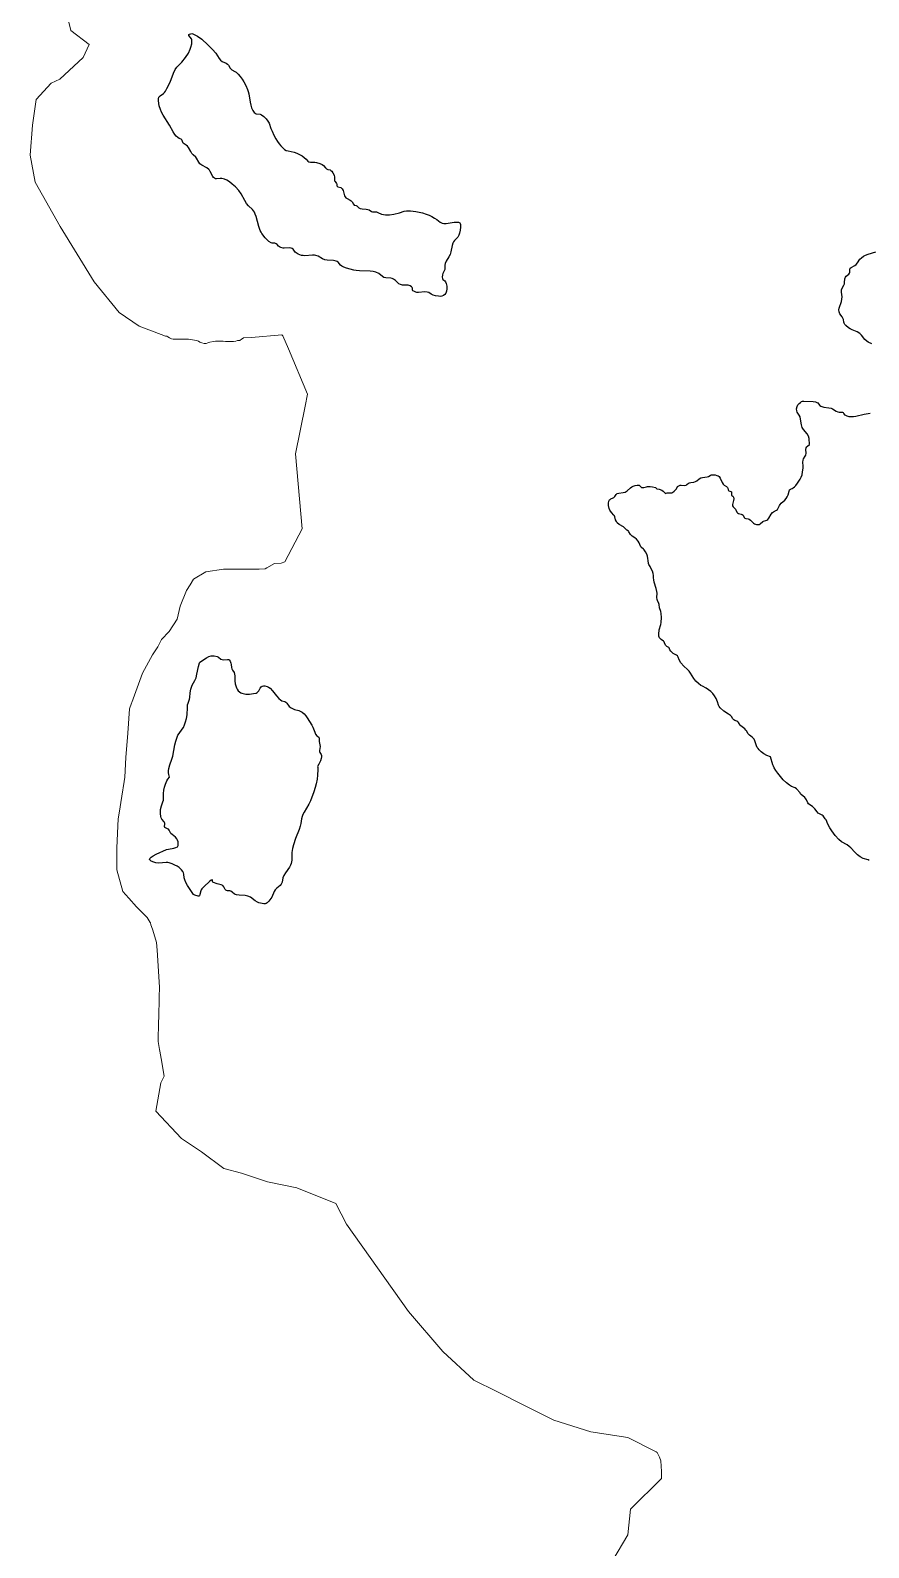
# Model space of a CAD drawing. Header units: metres. Extents: x 4718772 to 4722963, y 2429372 to 2432870.
# Drawn here: x 4720973 to 4721439, y 2430429 to 2431272 of the extents above; entities that cross this region are included whole.
import ezdxf

# ---------------------------------------------------------------- set-up
doc = ezdxf.new("R2010")
doc.units = ezdxf.units.M
doc.layers.add('HI-CUERPO DE AGUA', color=5, linetype='Continuous')
doc.layers.add('HuellaProyecto_Magna_Bog', color=10, linetype='Continuous', lineweight=30)

msp = doc.modelspace()

# ---------------------------------------------------------------- linework, layer by layer
at = {"layer": 'HI-CUERPO DE AGUA'}
for points in [[(4721132.18, 2431198.69, 55.56), (4721134.05, 2431198.12, 55.56), (4721135.46, 2431197.46, 55.56), (4721136.08, 2431196.99, 55.56), (4721137.27, 2431195.68, 55.56), (4721137.85, 2431195.16, 55.56), (4721138.54, 2431194.79, 55.56), (4721139.75, 2431194.52, 55.56), (4721140.26, 2431194.22, 55.56), (4721140.7, 2431193.83, 55.56), (4721141.4, 2431192.89, 55.56), (4721141.98, 2431191.64, 55.56), (4721142.26, 2431190.5, 55.63), (4721142.15, 2431188.99, 55.67), (4721142.23, 2431188.44, 55.68), (4721142.53, 2431187.96, 55.7), (4721143.39, 2431186.96, 55.78), (4721143.51, 2431186.62, 55.8), (4721143.56, 2431185.71, 55.84), (4721143.67, 2431185.36, 55.85), (4721144.11, 2431185.02, 55.89), (4721145.76, 2431184.62, 55.99), (4721146.09, 2431184.43, 56.02), (4721146.49, 2431184, 56.06), (4721147.02, 2431182.96, 56.14), (4721147.86, 2431180.14, 56.16), (4721148.22, 2431179.45, 56.14), (4721148.59, 2431179, 56.13), (4721149.2, 2431178.55, 56.13), (4721150.9, 2431177.7, 56.15), (4721151.53, 2431177.28, 56.16), (4721152.02, 2431176.71, 56.14), (4721152.75, 2431175.38, 56.1), (4721153.14, 2431174.98, 56.09), (4721153.48, 2431174.84, 56.1), (4721154.37, 2431174.75, 56.12), (4721154.71, 2431174.59, 56.09), (4721155.77, 2431173.46, 55.96), (4721156.46, 2431173.07, 55.9), (4721157.61, 2431172.79, 55.82), (4721159.79, 2431172.63, 55.68), (4721160.77, 2431172.48, 55.61), (4721161.52, 2431172.23, 55.56), (4721162.83, 2431171.42, 55.56), (4721163.36, 2431171.2, 55.56), (4721163.92, 2431171.15, 55.56), (4721165.04, 2431171.23, 55.56), (4721165.61, 2431171.16, 55.56), (4721166.34, 2431170.9, 55.56), (4721168.29, 2431169.97, 55.56), (4721169.45, 2431169.7, 55.56), (4721170.64, 2431169.57, 55.56), (4721172.84, 2431169.6, 55.56), (4721175.21, 2431169.94, 55.56), (4721178.32, 2431170.64, 55.56), (4721181.04, 2431171.53, 55.56), (4721182.21, 2431171.73, 55.46), (4721184.6, 2431171.75, 55.18), (4721187.57, 2431171.41, 55.14), (4721189.34, 2431171.09, 55.13), (4721191.27, 2431170.6, 55.1), (4721193.17, 2431169.97, 55.06), (4721194.83, 2431169.3, 55.06), (4721196.45, 2431168.52, 55.06), (4721197.84, 2431167.74, 55.06), (4721199.17, 2431166.88, 55.06), (4721200.99, 2431165.46, 55.06), (4721202.04, 2431164.96, 55.06), (4721203.01, 2431164.78, 55.13), (4721204.39, 2431164.78, 55.29), (4721208.86, 2431165.43, 55.89), (4721210.24, 2431165.53, 56.06), (4721211.21, 2431165.41, 56.16), (4721211.57, 2431165.26, 56.19), (4721211.87, 2431165, 56.19), (4721212.07, 2431164.67, 56.17), (4721212.25, 2431164.11, 56.12), (4721212.37, 2431162.75, 55.97), (4721212.19, 2431161, 55.73), (4721211.76, 2431159.29, 55.49), (4721211.34, 2431158.19, 55.37), (4721210.77, 2431157.16, 55.25), (4721210.29, 2431156.55, 55.17), (4721208.91, 2431155.2, 55.06), (4721208.46, 2431154.55, 55.06), (4721208.11, 2431153.85, 55.06), (4721207.69, 2431152.55, 55.06), (4721206.97, 2431148.89, 55.06), (4721206.52, 2431147.38, 55.06), (4721205.9, 2431146.16, 55.06), (4721204.31, 2431143.68, 55.06), (4721203.74, 2431142.43, 55.06), (4721203.55, 2431141.47, 55.06), (4721203.6, 2431139.78, 55.06), (4721203.54, 2431139.21, 55.06), (4721203.31, 2431138.47, 55.06), (4721202.59, 2431136.86, 55.06), (4721202.37, 2431136.11, 55.06), (4721202.21, 2431134.79, 55.06), (4721202.27, 2431134.04, 55.06), (4721202.57, 2431133.57, 55.06), (4721203.65, 2431132.78, 55.06), (4721203.98, 2431132.32, 55.06), (4721204.39, 2431131.29, 55.06), (4721204.69, 2431129.81, 55.06), (4721204.73, 2431128.46, 55.24), (4721204.51, 2431127.14, 55.6), (4721204.08, 2431125.92, 55.7), (4721203.52, 2431125.18, 55.71), (4721202.79, 2431124.6, 55.64), (4721201.93, 2431124.22, 55.56), (4721201.2, 2431124.16, 55.56), (4721200.1, 2431124.24, 55.56), (4721198.37, 2431124.47, 55.56), (4721197.07, 2431124.85, 55.56), (4721196.02, 2431125.35, 55.59), (4721194.75, 2431126.28, 55.64), (4721193.82, 2431126.62, 55.7), (4721192.43, 2431126.68, 55.8), (4721188.88, 2431126.28, 56.08), (4721188.08, 2431126.32, 56.14), (4721187.5, 2431126.45, 56.18), (4721186.29, 2431127.03, 56.25), (4721185.84, 2431127.36, 56.27), (4721185.65, 2431127.68, 56.28), (4721185.62, 2431128.79, 56.26), (4721185.52, 2431129.15, 56.26), (4721185.12, 2431129.55, 56.3), (4721184.32, 2431130.07, 56.39), (4721183.78, 2431130.29, 56.46), (4721183.2, 2431130.41, 56.52), (4721180.07, 2431130.44, 56.89), (4721178.93, 2431130.7, 57.03), (4721178.09, 2431131.24, 57.13), (4721176.21, 2431133.03, 57.37), (4721175.07, 2431133.7, 57.46), (4721174.24, 2431134.07, 57.53), (4721173.66, 2431134.24, 57.59), (4721170.88, 2431134.41, 57.86), (4721169.72, 2431134.69, 57.97), (4721168.9, 2431135.17, 58.04), (4721166.81, 2431136.84, 58.09), (4721165.21, 2431137.61, 58.1), (4721163.69, 2431138.03, 58.09), (4721162.13, 2431138.25, 58.06), (4721156.2, 2431138.47, 58), (4721154.23, 2431138.64, 57.97), (4721153.07, 2431138.85, 57.94), (4721148.89, 2431139.85, 57.68), (4721147.42, 2431140.35, 57.5), (4721146.23, 2431141.01, 57.31), (4721145.64, 2431141.52, 57.18), (4721144.23, 2431143.17, 56.84), (4721143.76, 2431143.53, 56.75), (4721143.24, 2431143.8, 56.67), (4721142.49, 2431144.03, 56.57), (4721141.72, 2431144.16, 56.47), (4721138.19, 2431144.34, 56.13), (4721136.84, 2431144.56, 56.06), (4721135.59, 2431145.06, 56.06), (4721133.09, 2431146.5, 56.06), (4721131.82, 2431146.95, 56.06), (4721131.03, 2431147.06, 56.05), (4721130.05, 2431147.08, 56.01), (4721125.73, 2431146.75, 55.98), (4721124.74, 2431146.82, 55.98), (4721123.97, 2431147, 55.97), (4721121.99, 2431147.66, 55.91), (4721120.84, 2431148.31, 55.85), (4721120.32, 2431148.85, 55.8), (4721119.32, 2431150.43, 55.67), (4721118.72, 2431150.89, 55.62), (4721118.17, 2431151.07, 55.57), (4721117.39, 2431151.14, 55.56), (4721114.28, 2431150.97, 55.55), (4721113.7, 2431151.05, 55.54), (4721112.41, 2431151.43, 55.51), (4721111.7, 2431151.71, 55.49), (4721111.05, 2431152.12, 55.46), (4721110.28, 2431153.1, 55.41), (4721109.86, 2431153.46, 55.36), (4721109.1, 2431153.7, 55.3), (4721107.52, 2431153.83, 55.18), (4721106.95, 2431153.97, 55.13), (4721105.75, 2431154.64, 55.1), (4721104.72, 2431155.54, 55.22), (4721103.69, 2431156.71, 55.36), (4721101.9, 2431159.05, 55.5), (4721101.36, 2431159.89, 55.51), (4721100.91, 2431160.78, 55.53), (4721100.11, 2431163.04, 55.56), (4721098.66, 2431168.64, 55.75), (4721098.18, 2431169.95, 55.78), (4721097.66, 2431171.03, 55.81), (4721096.62, 2431172.49, 55.86), (4721094.36, 2431174.56, 55.97), (4721093.34, 2431175.75, 56.03), (4721092.3, 2431177.43, 56.12), (4721090.31, 2431181.28, 56.11), (4721089.08, 2431183.07, 56.06), (4721087.16, 2431185.06, 56.06), (4721085.39, 2431186.65, 55.98), (4721083.81, 2431187.84, 55.84), (4721082.27, 2431188.74, 55.71), (4721080.99, 2431189.29, 55.61), (4721079.65, 2431189.63, 55.56), (4721078.68, 2431189.69, 55.56), (4721076.53, 2431189.53, 55.56), (4721075.95, 2431189.61, 55.56), (4721075.41, 2431189.84, 55.56), (4721074.96, 2431190.22, 55.56), (4721074.49, 2431190.85, 55.56), (4721073.09, 2431193.68, 55.74), (4721072.67, 2431194.35, 55.83), (4721072.28, 2431194.79, 55.9), (4721071.17, 2431195.61, 56.08), (4721068.36, 2431197.07, 56.47), (4721067.28, 2431197.93, 56.65), (4721066.71, 2431198.74, 56.76), (4721065.54, 2431201.04, 56.89), (4721065.03, 2431201.65, 56.88), (4721063.53, 2431202.93, 56.65), (4721062.87, 2431203.65, 56.52), (4721062.23, 2431204.63, 56.36), (4721061.02, 2431206.86, 56.02), (4721060.46, 2431207.65, 55.89), (4721059.76, 2431208.33, 55.76), (4721058.58, 2431209.01, 55.62), (4721058.12, 2431209.36, 55.56), (4721057.91, 2431209.68, 55.56), (4721057.53, 2431210.78, 55.56), (4721057.24, 2431211.28, 55.56), (4721056.94, 2431211.5, 55.56), (4721055.89, 2431211.91, 55.76), (4721055.06, 2431212.43, 56.09), (4721054.19, 2431213.23, 56.34), (4721053.45, 2431214.15, 56.47), (4721052.5, 2431215.64, 56.48), (4721050.43, 2431219.45, 56.53), (4721046.87, 2431224.98, 56.82), (4721046.01, 2431226.56, 56.83), (4721045.36, 2431228.02, 56.78), (4721044.74, 2431230.12, 56.61), (4721044.35, 2431232.87, 56.46), (4721044.32, 2431234.06, 56.62), (4721044.58, 2431235, 57.04), (4721044.82, 2431235.33, 57.22), (4721045.27, 2431235.72, 57.23), (4721047.1, 2431236.92, 57.12), (4721047.65, 2431237.5, 57.11), (4721048.24, 2431238.31, 57.12), (4721049.02, 2431239.7, 57.15), (4721050.76, 2431243.28, 57.26), (4721052.64, 2431248.26, 57.51), (4721053.68, 2431250.39, 57.58), (4721054.59, 2431251.67, 57.34), (4721057.33, 2431254.46, 55.9), (4721059.31, 2431256.94, 56.13), (4721060.98, 2431259.42, 55.88), (4721062.02, 2431261.57, 56.09), (4721062.38, 2431262.71, 56.19), (4721062.83, 2431264.64, 56.48), (4721062.96, 2431265.63, 56.58), (4721062.95, 2431266.42, 56.38), (4721062.84, 2431267.01, 56.26), (4721062.69, 2431267.35, 56.21), (4721061.26, 2431269.14, 56.87), (4721061.14, 2431269.49, 56.87), (4721061.2, 2431269.67, 56.82), (4721061.51, 2431269.92, 56.63), (4721062.26, 2431270.2, 56.05), (4721062.85, 2431270.29, 55.82), (4721063.43, 2431270.2, 55.61), (4721066.03, 2431268.82, 55.45), (4721068.4, 2431267.08, 55.48), (4721071.81, 2431264.1, 55.56), (4721074.43, 2431261.42, 55.56), (4721076.21, 2431259.31, 55.56), (4721078.02, 2431256.5, 55.56), (4721078.9, 2431255.45, 55.56), (4721079.84, 2431254.76, 55.59), (4721081.92, 2431253.77, 55.78), (4721082.74, 2431253.25, 55.83), (4721083.27, 2431252.69, 55.84), (4721084.14, 2431251.12, 55.76), (4721084.51, 2431250.66, 55.75), (4721085.12, 2431250.16, 55.66), (4721086.82, 2431249.2, 55.57), (4721087.46, 2431248.75, 55.56), (4721088.6, 2431247.69, 55.56), (4721089.77, 2431246.39, 55.56), (4721090.95, 2431244.85, 55.56), (4721091.88, 2431243.38, 55.56), (4721092.96, 2431241.33, 55.56), (4721093.91, 2431239.19, 55.56), (4721094.27, 2431238.06, 55.56), (4721094.58, 2431236.7, 55.56), (4721095.25, 2431232.19, 55.56), (4721095.61, 2431230.44, 55.56), (4721096.08, 2431228.93, 55.56), (4721096.77, 2431227.5, 55.56), (4721097.49, 2431226.44, 55.56), (4721098.02, 2431225.94, 55.56), (4721098.75, 2431225.66, 55.56), (4721100.88, 2431225.4, 55.56), (4721101.61, 2431225.16, 55.56), (4721102.92, 2431224.25, 55.6), (4721104.3, 2431222.81, 55.8), (4721105.11, 2431221.67, 55.84), (4721105.81, 2431220.47, 55.87), (4721106.87, 2431217.54, 55.89), (4721107.49, 2431216.09, 55.91), (4721108.58, 2431213.76, 56.01), (4721109.6, 2431211.84, 56.06), (4721110.52, 2431210.33, 56.06), (4721111.43, 2431209.03, 56.06), (4721112.3, 2431207.96, 56.06), (4721113.61, 2431206.52, 56.06), (4721114.49, 2431205.76, 56.01), (4721115.36, 2431205.32, 55.98), (4721116.48, 2431205.02, 55.95), (4721119.73, 2431204.43, 55.88), (4721121.36, 2431203.77, 55.84), (4721123.13, 2431202.93, 55.72), (4721124.31, 2431202.25, 55.56), (4721125.43, 2431201.46, 55.56), (4721126.44, 2431200.54, 55.56), (4721127.33, 2431199.43, 55.56), (4721127.96, 2431199.01, 55.56), (4721128.9, 2431198.81, 55.56), (4721131.22, 2431198.82, 55.56)], [(4721083.65, 2430922.08, 59.25), (4721084.19, 2430921.32, 59.07), (4721084.64, 2430920.28, 59.03), (4721084.79, 2430919.5, 58.92), (4721084.91, 2430917.92, 58.62), (4721085.1, 2430917.17, 58.53), (4721085.44, 2430916.49, 58.53), (4721086.36, 2430915.04, 58.48), (4721086.7, 2430914.16, 58.38), (4721086.8, 2430913.2, 58.43), (4721086.75, 2430910.5, 57.94), (4721087, 2430908.82, 56.06), (4721087.27, 2430907.72, 56.06), (4721087.69, 2430906.65, 56.07), (4721088.15, 2430905.79, 56.06), (4721088.73, 2430905, 56.06), (4721089.42, 2430904.31, 56.57), (4721090.05, 2430903.86, 56.83), (4721090.78, 2430903.54, 56.91), (4721092.93, 2430903.1, 56.82), (4721094.9, 2430903.05, 56.88), (4721097.27, 2430903.36, 57.09), (4721098.62, 2430903.7, 57.25), (4721099.17, 2430903.95, 57.31), (4721099.66, 2430904.28, 57.39), (4721100.13, 2430904.89, 57.5), (4721100.85, 2430906.46, 59.87), (4721101.47, 2430907.18, 60.12), (4721101.93, 2430907.51, 60.07), (4721102.67, 2430907.68, 59.9), (4721103.43, 2430907.65, 59.76), (4721104.73, 2430907.36, 59.68), (4721105.44, 2430907.02, 59.51), (4721106.38, 2430906.31, 59.24), (4721107.81, 2430904.95, 59.85), (4721109.93, 2430902.17, 57.61), (4721111.26, 2430900.71, 57.54), (4721112.13, 2430899.91, 57.52), (4721112.95, 2430899.41, 57.46), (4721114.54, 2430898.9, 57.33), (4721115.2, 2430898.54, 57.31), (4721115.75, 2430897.98, 57.25), (4721117.05, 2430896.26, 57.16), (4721118.15, 2430895.45, 57.22), (4721119.9, 2430894.58, 57.3), (4721122.38, 2430893.96, 57.43), (4721123.12, 2430893.69, 57.47), (4721124.3, 2430892.98, 57.52), (4721125.34, 2430892.07, 57.56), (4721126.25, 2430891.04, 57.64), (4721127.07, 2430889.93, 57.69), (4721129.56, 2430885.91, 57.57), (4721130.16, 2430884.67, 57.56), (4721131.21, 2430881.93, 57.56), (4721131.75, 2430880.89, 57.56), (4721132.46, 2430879.96, 57.56), (4721133.51, 2430879.08, 57.56), (4721133.72, 2430878.56, 57.56), (4721133.62, 2430876.84, 57.56), (4721134.21, 2430874, 57.56), (4721133.94, 2430871.69, 57.56), (4721133.95, 2430871.11, 57.56), (4721134.1, 2430870.55, 57.56), (4721134.84, 2430869.46, 57.56), (4721134.98, 2430868.89, 57.65), (4721135, 2430868.3, 57.77), (4721134.83, 2430867.34, 57.82), (4721134.37, 2430866.04, 57.73), (4721133.49, 2430864.11, 57.56), (4721132.72, 2430862.86, 57.55), (4721132.89, 2430862.25, 57.55), (4721132.96, 2430861.27, 57.54), (4721132.78, 2430858.13, 57.62), (4721132.52, 2430855.76, 57.77), (4721132.04, 2430853.23, 58.01), (4721131.5, 2430851.11, 58.2), (4721130.81, 2430848.83, 58.26), (4721128.96, 2430843.8, 58.2), (4721127.96, 2430841.86, 58.13), (4721125.28, 2430837.44, 57.63), (4721124.66, 2430836.19, 57.56), (4721124.24, 2430835.08, 57.56), (4721123.91, 2430833.74, 57.56), (4721123.57, 2430831.24, 57.91), (4721123.2, 2430829.72, 58.12), (4721122.56, 2430827.86, 58.26), (4721120.53, 2430822.76, 57.93), (4721119.48, 2430819.34, 58.08), (4721118.92, 2430817.22, 58.37), (4721118.55, 2430815.09, 58.73), (4721118.5, 2430810.81, 58.94), (4721118.4, 2430809.85, 59.06), (4721118.18, 2430808.9, 59.1), (4721117.82, 2430807.98, 59.07), (4721117.24, 2430806.95, 58.87), (4721114.94, 2430803.75, 58.3), (4721114.03, 2430802.22, 58), (4721113.56, 2430800.94, 57.86), (4721113.06, 2430798.49, 58), (4721112.59, 2430797.43, 58.15), (4721111.95, 2430796.7, 58.23), (4721110.1, 2430795.23, 58.11), (4721109.3, 2430794.36, 57.9), (4721108.71, 2430793.34, 57.81), (4721107.37, 2430790.27, 58.06), (4721105.79, 2430787.99, 58.03), (4721104.81, 2430787.01, 57.98), (4721104.29, 2430786.73, 57.93), (4721103.71, 2430786.58, 57.86), (4721102.91, 2430786.56, 57.74), (4721101.93, 2430786.7, 57.57), (4721100.18, 2430787.14, 57.32), (4721099.45, 2430787.4, 57.2), (4721098.1, 2430788.17, 57.06), (4721095.42, 2430790.13, 57.46), (4721094.03, 2430790.83, 57.56), (4721092.49, 2430791.15, 57.56), (4721089.13, 2430791.27, 57.56), (4721087.77, 2430791.49, 57.56), (4721086.68, 2430791.96, 57.56), (4721085.27, 2430793.08, 57.56), (4721084.59, 2430793.5, 57.56), (4721084.02, 2430793.66, 57.56), (4721082.64, 2430793.79, 57.97), (4721082.07, 2430793.92, 58.14), (4721081.72, 2430794.11, 58.21), (4721081.46, 2430794.41, 58.21), (4721080.73, 2430796.05, 57.68), (4721080.18, 2430796.63, 57.61), (4721079.28, 2430797.04, 57.74), (4721076.94, 2430797.58, 58.27), (4721074.97, 2430798.37, 58.38), (4721074.64, 2430798.57, 58.34), (4721074.4, 2430798.86, 58.27), (4721074.34, 2430799.65, 58.08), (4721074.28, 2430799.84, 58.04), (4721074.11, 2430799.93, 58.02), (4721073.58, 2430799.71, 58.08), (4721072.82, 2430799.09, 58.22), (4721069.57, 2430796.03, 58.42), (4721068.52, 2430794.9, 58.24), (4721068.08, 2430794.28, 58.16), (4721067.82, 2430793.76, 58.11), (4721067.41, 2430791.69, 58.05), (4721067.08, 2430791, 58.04), (4721066.75, 2430790.83, 58), (4721066.39, 2430790.83, 57.96), (4721064.57, 2430791.3, 57.72), (4721063.87, 2430791.65, 57.67), (4721063.35, 2430792.19, 57.56), (4721060.39, 2430796.72, 58.12), (4721059.5, 2430798.46, 58.21), (4721058.95, 2430799.92, 58.22), (4721058.68, 2430801.06, 58.15), (4721058.5, 2430802.99, 57.94), (4721058.26, 2430803.72, 57.87), (4721057.79, 2430804.52, 57.85), (4721057.1, 2430805.4, 57.87), (4721055.83, 2430806.63, 57.95), (4721054.69, 2430807.42, 58.04), (4721053.47, 2430808.07, 58.26), (4721052.01, 2430808.69, 58.24), (4721050.32, 2430809.24, 58.21), (4721049.55, 2430809.41, 58.2), (4721048.57, 2430809.49, 58.17), (4721044.45, 2430809.18, 58.07), (4721042.89, 2430809.29, 58.06), (4721041.76, 2430809.64, 58.06), (4721040.32, 2430810.29, 58.05), (4721039.67, 2430810.73, 58.1), (4721039.43, 2430811.04, 58.11), (4721039.38, 2430811.24, 58.12), (4721039.55, 2430811.8, 58.06), (4721040.25, 2430812.5, 58.04), (4721041.42, 2430813.27, 58.1), (4721043.01, 2430814.1, 58.18), (4721048.83, 2430816.69, 58.44), (4721049.98, 2430816.97, 58.48), (4721052.89, 2430817.44, 57.56), (4721054.03, 2430817.75, 57.56), (4721054.86, 2430818.26, 57.56), (4721055.11, 2430818.57, 57.56), (4721055.26, 2430818.93, 57.56), (4721055.35, 2430819.9, 57.56), (4721055.23, 2430821.05, 57.56), (4721054.99, 2430821.99, 57.56), (4721054.61, 2430822.68, 57.56), (4721053.79, 2430823.54, 57.56), (4721051.93, 2430825, 57.56), (4721051.21, 2430825.69, 57.56), (4721050.74, 2430826.32, 57.56), (4721050.23, 2430827.5, 57.56), (4721049.92, 2430827.96, 57.56), (4721049.43, 2430828.27, 57.7), (4721048.15, 2430828.73, 58.36), (4721047.87, 2430828.99, 58.38), (4721047.76, 2430829.54, 58.34), (4721047.91, 2430830.86, 58.18), (4721047.81, 2430831.43, 58.11), (4721047.43, 2430832.09, 58.07), (4721046.21, 2430833.57, 58.1), (4721045.88, 2430834.27, 58.23), (4721045.65, 2430835.03, 58.19), (4721045.42, 2430836.78, 58.16), (4721045.53, 2430838.94, 58.15), (4721045.92, 2430841.06, 57.97), (4721046.79, 2430843.23, 57.55), (4721047.05, 2430844.17, 57.55), (4721047.11, 2430844.94, 57.55), (4721047.03, 2430846.87, 57.56), (4721047.09, 2430847.85, 57.56), (4721047.33, 2430849.61, 57.56), (4721047.71, 2430851.35, 57.56), (4721048.27, 2430853.05, 57.55), (4721049.04, 2430854.82, 57.54), (4721049.62, 2430855.82, 57.53), (4721050.47, 2430856.9, 57.51), (4721050.07, 2430858.38, 57.54), (4721049.94, 2430859.33, 57.55), (4721049.96, 2430860.48, 57.58), (4721050.13, 2430861.82, 57.61), (4721050.55, 2430863.72, 57.64), (4721051.74, 2430866.85, 57.59), (4721052.24, 2430868.56, 57.75), (4721053.47, 2430874.98, 58.24), (4721053.91, 2430876.91, 58.21), (4721054.45, 2430878.61, 58.19), (4721055.17, 2430880.25, 58.22), (4721055.79, 2430881.26, 58.18), (4721057.58, 2430883.63, 58.3), (4721058.22, 2430884.62, 58.31), (4721058.86, 2430886.01, 58.32), (4721059.43, 2430887.63, 58.17), (4721059.91, 2430889.53, 58.07), (4721060.28, 2430891.65, 58.1), (4721060.4, 2430895.73, 58.11), (4721060.54, 2430897.08, 58.1), (4721060.76, 2430898.02, 58.12), (4721061.53, 2430900.22, 58.08), (4721061.78, 2430901.15, 58.06), (4721062, 2430903.77, 58.09), (4721062.38, 2430905.89, 58.17), (4721062.69, 2430907.01, 58.14), (4721063.11, 2430908.11, 58.12), (4721064.54, 2430910.59, 58.06), (4721065.2, 2430912.23, 58.04), (4721065.69, 2430914.13, 58.2), (4721066.5, 2430918.37, 58.16), (4721067.07, 2430920.41, 58.09), (4721067.42, 2430920.85, 58.08), (4721070.95, 2430923.3, 58.12), (4721072.36, 2430923.99, 58.13), (4721073.68, 2430924.29, 58.45), (4721075.39, 2430924.29, 58.78), (4721076.93, 2430923.95, 59.01), (4721077.64, 2430923.63, 59.01), (4721079, 2430922.59, 58.85), (4721079.68, 2430922.25, 58.81), (4721080.45, 2430922.17, 58.86), (4721082.76, 2430922.41, 59.13), (4721083.33, 2430922.29, 59.25)]]:
    msp.add_polyline3d(points, close=True, dxfattribs=at)
for points in [[(4721441.05, 2431097.87, 69.42), (4721439.06, 2431098.65, 69.63), (4721438.26, 2431099.2, 69.72), (4721437.31, 2431100.18, 69.86), (4721435.39, 2431102.62, 70.16), (4721434.41, 2431103.57, 70.29), (4721433.06, 2431104.4, 70.45), (4721430.12, 2431105.65, 70.76), (4721429.04, 2431106.18, 70.88), (4721428.21, 2431106.73, 70.98), (4721426.75, 2431107.94, 71.17), (4721426.1, 2431108.63, 71.26), (4721425.71, 2431109.28, 71.33), (4721425.55, 2431109.85, 71.38), (4721425.29, 2431111.4, 71.49), (4721425.03, 2431112.14, 71.56), (4721424.62, 2431112.81, 71.63), (4721423.34, 2431114.57, 71.84), (4721423.06, 2431115.1, 71.89), (4721422.88, 2431115.66, 71.94), (4721422.8, 2431116.63, 72.01), (4721422.95, 2431117.61, 72.05), (4721424.22, 2431121.33, 72.18), (4721424.53, 2431122.67, 72.23), (4721424.56, 2431123.85, 72.3), (4721424.25, 2431126.6, 72.49), (4721424.32, 2431127.79, 72.56), (4721424.61, 2431128.69, 72.59), (4721425.5, 2431130.36, 72.61), (4721425.85, 2431131.24, 72.63), (4721426, 2431131.99, 72.66), (4721426.19, 2431133.9, 72.75), (4721426.44, 2431134.82, 72.78), (4721426.86, 2431135.46, 72.79), (4721428.27, 2431136.47, 72.73), (4721428.8, 2431137.04, 72.72), (4721428.94, 2431137.58, 72.74), (4721428.84, 2431139.08, 72.83), (4721428.94, 2431139.45, 72.85), (4721429.14, 2431139.78, 72.85), (4721429.72, 2431140.3, 72.83), (4721431.59, 2431141.35, 72.74), (4721432.36, 2431141.93, 72.72), (4721433.14, 2431142.85, 72.71), (4721434.51, 2431144.81, 72.71), (4721435.31, 2431145.69, 72.7), (4721436.43, 2431146.51, 72.65), (4721437.68, 2431147.11, 72.59), (4721439.17, 2431147.64, 72.5), (4721443.34, 2431148.88, 72.25)], [(4721439.72, 2430810.65, 68.36), (4721439.02, 2430810.96, 68.38), (4721436.26, 2430811.77, 68.46), (4721434.59, 2430812.73, 68.48), (4721433.2, 2430813.78, 68.45), (4721431.6, 2430815.18, 68.47), (4721429.38, 2430817.65, 68.06), (4721428.52, 2430818.46, 68.1), (4721427.39, 2430819.25, 68.33), (4721424.33, 2430821.03, 68.93), (4721422.79, 2430822.27, 68.54), (4721420.73, 2430824.45, 68.83), (4721418.82, 2430827.01, 68.48), (4721417.78, 2430828.71, 68.31), (4721416.5, 2430831.08, 68.23), (4721416.01, 2430832.31, 68.26), (4721415.8, 2430833.27, 68.26), (4721415.21, 2430833.85, 68.33), (4721414.12, 2430835.39, 68.3), (4721413.54, 2430835.87, 68.32), (4721412.01, 2430836.5, 68.34), (4721411.37, 2430836.94, 68.34), (4721410.68, 2430837.65, 68.32), (4721409.38, 2430839.41, 68.08), (4721408.71, 2430840.15, 68.06), (4721408.09, 2430840.64, 68.06), (4721406.57, 2430841.55, 68.2), (4721405.95, 2430842.04, 68.19), (4721405.49, 2430842.66, 68.13), (4721404.85, 2430844.25, 68.06), (4721404.45, 2430844.91, 68.06), (4721403.77, 2430845.61, 68.06), (4721401.85, 2430847.25, 68.07), (4721401.49, 2430847.71, 68.06), (4721401.18, 2430848.28, 68.06), (4721399.24, 2430850.51, 68.06), (4721398.42, 2430851.02, 68.06), (4721396.46, 2430851.77, 68.06), (4721395.27, 2430852.48, 68.14), (4721393.72, 2430853.71, 68.27), (4721391.89, 2430855.53, 68.36), (4721388.8, 2430859.14, 68.2), (4721387.76, 2430860.59, 68.06), (4721386.81, 2430862.09, 68.06), (4721386.36, 2430862.96, 68.06), (4721386, 2430863.86, 68.06), (4721384.7, 2430868.15, 68.06), (4721382.74, 2430869.02, 68.06), (4721381.03, 2430869.96, 68.06), (4721379.59, 2430870.97, 68.06), (4721378.44, 2430872.03, 68.06), (4721377.82, 2430872.78, 68.06), (4721377.42, 2430873.45, 68.06), (4721377.03, 2430874.35, 68.06), (4721376.06, 2430877.11, 68.06), (4721375.62, 2430877.98, 68.06), (4721375.17, 2430878.62, 68.06), (4721374.61, 2430879.15, 68.06), (4721373.02, 2430880.26, 68.06), (4721372.44, 2430880.78, 68.06), (4721372.09, 2430881.24, 68.06), (4721371.56, 2430882.45, 68.06), (4721371.13, 2430883.1, 68.06), (4721370.41, 2430883.77, 68.06), (4721368.21, 2430885.41, 68.06), (4721367.82, 2430885.85, 68.06), (4721366.91, 2430887.3, 68.06), (4721366.54, 2430887.73, 68.06), (4721366.09, 2430888.05, 68.06), (4721364.88, 2430888.51, 68.06), (4721364.4, 2430888.78, 68.06), (4721363.86, 2430889.34, 68.06), (4721362.99, 2430890.63, 68.06), (4721362.44, 2430891.19, 68.06), (4721361.49, 2430891.91, 68.06), (4721358.84, 2430893.64, 68.06), (4721356.85, 2430895.5, 68.06), (4721356.24, 2430896.24, 68.06), (4721355.85, 2430896.91, 68.06), (4721355.29, 2430898.88, 68.06), (4721354.5, 2430900.68, 68.06), (4721353.58, 2430902.2, 68.06), (4721352.61, 2430903.44, 68.06), (4721351.51, 2430904.57, 68.06), (4721350.3, 2430905.55, 68.06), (4721349, 2430906.42, 68.06), (4721346.9, 2430907.42, 68.06), (4721346.07, 2430907.92, 68.06), (4721344.68, 2430909, 68.06), (4721343.26, 2430910.35, 68.06), (4721342.12, 2430911.71, 68.06), (4721340.26, 2430914.74, 68.06), (4721339.45, 2430915.86, 68.07), (4721338.64, 2430916.7, 68.08), (4721336.48, 2430918.66, 68.1), (4721334.97, 2430920.48, 68.12), (4721333.93, 2430922.16, 68.16), (4721333.43, 2430923.64, 68.21), (4721333.04, 2430924.32, 68.22), (4721332.43, 2430924.8, 68.22), (4721330.7, 2430925.74, 68.23), (4721329.35, 2430926.88, 68.31), (4721328.77, 2430927.67, 68.34), (4721328.46, 2430928.79, 68.34), (4721328.18, 2430929.04, 68.36), (4721327.16, 2430929.53, 68.43), (4721326.7, 2430929.86, 68.45), (4721326.38, 2430930.35, 68.47), (4721325.88, 2430931.65, 68.48), (4721325.6, 2430932.17, 68.5), (4721325.19, 2430932.56, 68.52), (4721323.93, 2430933.4, 68.61), (4721323.06, 2430934.41, 68.66), (4721322.64, 2430935.28, 68.67), (4721322.56, 2430936.47, 68.65), (4721322.85, 2430938.84, 68.58), (4721323.67, 2430941.72, 68.53), (4721323.91, 2430942.89, 68.52), (4721324.12, 2430945.65, 68.53), (4721323.99, 2430947.82, 68.53), (4721323.72, 2430948.97, 68.53), (4721322.97, 2430950.98, 68.53), (4721322.83, 2430952.97, 68.53), (4721322.7, 2430953.55, 68.53), (4721321.92, 2430955.05, 68.53), (4721321.67, 2430955.78, 68.53), (4721321.57, 2430956.76, 68.53), (4721321.66, 2430959.12, 68.52), (4721321.58, 2430960.1, 68.52), (4721321.19, 2430961.84, 68.51), (4721320.12, 2430965.25, 68.52), (4721319.78, 2430966.59, 68.52), (4721319.63, 2430967.77, 68.52), (4721319.71, 2430968.97, 68.52), (4721319.54, 2430970.18, 68.52), (4721319.1, 2430971.42, 68.52), (4721318.47, 2430972.81, 68.53), (4721317.83, 2430973.98, 68.53), (4721317.05, 2430975.1, 68.54), (4721316.81, 2430975.63, 68.54), (4721316.72, 2430977.36, 68.54), (4721316.57, 2430978.5, 68.54), (4721316.28, 2430979.81, 68.54), (4721315.92, 2430980.9, 68.54), (4721315.32, 2430982.13, 68.55), (4721314.55, 2430983.29, 68.56), (4721314.16, 2430983.73, 68.57), (4721313.07, 2430984.56, 68.62), (4721312.67, 2430984.98, 68.64), (4721312.16, 2430986.29, 68.67), (4721311.73, 2430987.15, 68.7), (4721311.09, 2430988.11, 68.73), (4721310.23, 2430989.15, 68.77), (4721309.39, 2430989.95, 68.81), (4721307.9, 2430990.9, 68.88), (4721307.29, 2430991.38, 68.91), (4721306.93, 2430991.85, 68.92), (4721306.02, 2430993.37, 68.97), (4721305.73, 2430993.63, 68.98), (4721304.78, 2430994.15, 69.03), (4721304.13, 2430994.99, 69.06), (4721303.71, 2430995.41, 69.07), (4721302.93, 2430995.99, 69.11), (4721300.58, 2430997.42, 69.25), (4721299.56, 2430998.33, 69.33), (4721299.04, 2430999.13, 69.37), (4721298.62, 2430999.95, 69.41), (4721298.16, 2431001.59, 69.47), (4721297.94, 2431002.12, 69.49), (4721297.6, 2431002.61, 69.52), (4721296.3, 2431004.1, 69.7), (4721295.47, 2431005.35, 69.85), (4721294.97, 2431006.35, 69.94), (4721294.62, 2431007.86, 70.03), (4721294.6, 2431009.22, 70.08), (4721294.9, 2431010.34, 70.06), (4721295.26, 2431011.03, 70.03), (4721295.52, 2431011.31, 70), (4721296, 2431011.62, 69.94), (4721297.23, 2431012.15, 69.79), (4721297.71, 2431012.46, 69.72), (4721298.11, 2431012.9, 69.68), (4721298.85, 2431014.08, 69.62), (4721299.46, 2431014.56, 69.56), (4721300.38, 2431014.86, 69.51), (4721302.89, 2431015.1, 69.38), (4721303.83, 2431015.36, 69.34), (4721305, 2431016.06, 69.29), (4721306.93, 2431017.71, 69.23), (4721307.72, 2431018.29, 69.23), (4721308.41, 2431018.66, 69.19), (4721309.48, 2431019.05, 69.14), (4721310.58, 2431019.27, 69.06), (4721311.62, 2431019.25, 69), (4721312.11, 2431018.96, 68.97), (4721313.09, 2431018.03, 68.91), (4721313.64, 2431017.88, 68.88), (4721314.22, 2431017.94, 68.85), (4721315.71, 2431018.38, 68.78), (4721316.29, 2431018.47, 68.75), (4721317.83, 2431018.47, 68.68), (4721319.18, 2431018.31, 68.61), (4721320.73, 2431017.86, 68.52), (4721321.55, 2431017.18, 68.46), (4721322.78, 2431017, 68.4), (4721324.25, 2431016.41, 68.31), (4721325.05, 2431015.9, 68.27), (4721326.4, 2431014.63, 68.21), (4721326.7, 2431014.87, 68.19), (4721327.25, 2431015.04, 68.17), (4721329.44, 2431014.93, 68.15), (4721329.83, 2431015.01, 68.16), (4721330.34, 2431015.24, 68.16), (4721331.26, 2431015.91, 68.15), (4721332.4, 2431017.16, 68.14), (4721333.1, 2431018.44, 68.12), (4721333.7, 2431018.89, 68.11), (4721334.44, 2431019.16, 68.12), (4721335.03, 2431019.26, 68.12), (4721337.01, 2431019.13, 68.15), (4721337.8, 2431019.24, 68.16), (4721338.31, 2431019.53, 68.16), (4721339.2, 2431020.29, 68.15), (4721339.71, 2431020.55, 68.15), (4721340.46, 2431020.74, 68.15), (4721342.17, 2431020.95, 68.17), (4721343.08, 2431021.25, 68.18), (4721343.75, 2431021.67, 68.17), (4721345.15, 2431022.76, 68.16), (4721346.01, 2431023.24, 68.16), (4721346.98, 2431023.48, 68.15), (4721349.54, 2431023.81, 68.15), (4721350.29, 2431024.09, 68.14), (4721351.2, 2431024.69, 68.14), (4721351.7, 2431024.92, 68.14), (4721352.47, 2431025.07, 68.14), (4721353.25, 2431025.08, 68.13), (4721354.02, 2431024.97, 68.12), (4721354.96, 2431024.7, 68.11), (4721355.67, 2431024.39, 68.11), (4721356.15, 2431024.05, 68.12), (4721356.84, 2431023.1, 68.12), (4721357.88, 2431020.77, 68.14), (4721358.49, 2431019.76, 68.14), (4721359.04, 2431019.23, 68.15), (4721360.32, 2431018.44, 68.15), (4721360.88, 2431017.95, 68.15), (4721361.06, 2431017.62, 68.16), (4721361.15, 2431016.56, 68.16), (4721361.33, 2431016.24, 68.16), (4721361.66, 2431016.05, 68.16), (4721362.76, 2431015.71, 68.15), (4721363.06, 2431015.47, 68.14), (4721363.16, 2431015.11, 68.14), (4721363.06, 2431014, 68.14), (4721363.11, 2431013.63, 68.14), (4721363.21, 2431013.47, 68.13), (4721363.84, 2431013.12, 68.13), (4721364.08, 2431012.86, 68.12), (4721364.2, 2431012.52, 68.12), (4721364.29, 2431011.62, 68.12), (4721364.2, 2431010.65, 68.12), (4721363.58, 2431008.58, 68.12), (4721363.6, 2431007.81, 68.12), (4721364, 2431007.18, 68.11), (4721365.37, 2431005.93, 68.09), (4721366.12, 2431004.23, 68.07), (4721366.44, 2431003.78, 68.07), (4721366.96, 2431003.49, 68.06), (4721368.5, 2431003.18, 68.06), (4721369.05, 2431002.97, 68.06), (4721369.47, 2431002.55, 68.06), (4721370.06, 2431001.3, 68.06), (4721370.44, 2431000.85, 68.06), (4721370.99, 2431000.64, 68.06), (4721372.37, 2431000.5, 68.06), (4721372.93, 2431000.31, 68.06), (4721373.56, 2430999.86, 68.06), (4721375.32, 2430998.06, 68.06), (4721375.83, 2430997.78, 68.06), (4721376.96, 2430997.4, 68.06), (4721377.94, 2430997.29, 68.06), (4721378.51, 2430997.44, 68.06), (4721378.99, 2430997.77, 68.06), (4721380.43, 2430999.07, 68.06), (4721380.95, 2430999.3, 68.06), (4721382.25, 2430999.63, 68.06), (4721382.77, 2430999.87, 68.06), (4721383.25, 2431000.23, 68.06), (4721383.77, 2431000.83, 68.06), (4721385.1, 2431003.05, 68.06), (4721385.84, 2431003.98, 68.06), (4721386.46, 2431004.44, 68.06), (4721388.15, 2431005.27, 68.06), (4721388.73, 2431005.77, 68.06), (4721389.12, 2431006.44, 68.06), (4721389.7, 2431007.88, 68.06), (4721390.1, 2431008.55, 68.06), (4721390.76, 2431009.24, 68.06), (4721392.65, 2431010.87, 68.06), (4721393.39, 2431011.79, 68.06), (4721394.05, 2431012.78, 68.06), (4721394.6, 2431013.82, 68.06), (4721395.06, 2431015.9, 68.06), (4721395.4, 2431016.59, 68.06), (4721395.85, 2431016.95, 68.06), (4721396.75, 2431017.32, 68.06), (4721397.42, 2431017.73, 68.06), (4721398.17, 2431018.37, 68.06), (4721398.83, 2431019.09, 68.06), (4721399.77, 2431020.35, 68.06), (4721401.31, 2431022.63, 68.06), (4721401.84, 2431023.68, 68.06), (4721402.3, 2431025, 68.06), (4721402.63, 2431026.57, 68.06), (4721402.93, 2431028.74, 68.06), (4721402.94, 2431029.72, 68.06), (4721402.76, 2431032.06, 68.06), (4721402.88, 2431033.22, 68.06), (4721403.15, 2431033.94, 68.06), (4721404.11, 2431035.3, 68.06), (4721404.43, 2431035.99, 68.06), (4721404.54, 2431036.96, 68.06), (4721404.47, 2431039.11, 68.06), (4721404.67, 2431040.07, 68.06), (4721404.97, 2431040.57, 68.06), (4721405.38, 2431041, 68.06), (4721406.49, 2431041.8, 68.06), (4721406.22, 2431045.18, 68.06), (4721405.9, 2431046.54, 68.06), (4721405.21, 2431047.72, 68.06), (4721403.15, 2431050.1, 68.06), (4721402.41, 2431051.26, 68.06), (4721401.94, 2431052.77, 68.06), (4721401.53, 2431055.92, 68.12), (4721401.2, 2431057.27, 68.16), (4721400.78, 2431058.16, 68.19), (4721399.63, 2431059.76, 68.22), (4721399.33, 2431060.49, 68.24), (4721399.27, 2431061.64, 68.27), (4721399.54, 2431062.95, 68.31), (4721400, 2431063.83, 68.35), (4721400.77, 2431064.73, 68.38), (4721401.38, 2431065.24, 68.4), (4721402.05, 2431065.66, 68.41), (4721402.6, 2431065.89, 68.42), (4721403.37, 2431066.02, 68.42), (4721408.47, 2431065.7, 68.4), (4721409.83, 2431065.5, 68.39), (4721410.57, 2431065.23, 68.38), (4721411.08, 2431064.92, 68.37), (4721411.48, 2431064.54, 68.35), (4721412.26, 2431063.56, 68.31), (4721412.72, 2431063.21, 68.29), (4721413.25, 2431062.94, 68.28), (4721414.38, 2431062.62, 68.26), (4721417.29, 2431062.27, 68.26), (4721418.43, 2431061.99, 68.23), (4721419.31, 2431061.6, 68.18), (4721421.3, 2431060.43, 68.06), (4721422.17, 2431060.03, 68.06), (4721422.91, 2431059.84, 68.06), (4721424.25, 2431059.88, 68.07), (4721424.81, 2431059.77, 68.07), (4721425.1, 2431059.55, 68.07), (4721425.59, 2431058.85, 68.07), (4721426.01, 2431058.43, 68.07), (4721426.49, 2431058.07, 68.07), (4721427.2, 2431057.72, 68.08), (4721428.35, 2431057.43, 68.08), (4721429.73, 2431057.35, 68.08), (4721430.91, 2431057.43, 68.08), (4721432.28, 2431057.64, 68.09), (4721436.93, 2431058.67, 68.09), (4721440.25, 2431059.29, 68.09)]]:
    msp.add_polyline3d(points, dxfattribs=at)
at = {"layer": 'HuellaProyecto_Magna_Bog', "color": 6, "linetype": 'Continuous', "lineweight": 13}
msp.add_polyline3d([(4721297.03, 2430421.69, 6.36), (4721305.32, 2430435.81, 6.36), (4721306.94, 2430450.09, 6.36), (4721324.04, 2430467.11, 6.36), (4721324.16, 2430471.01, 6.36), (4721323.78, 2430476.96, 6.36), (4721322.94, 2430478.89, 6.36), (4721321.78, 2430481.56, 6.36), (4721321.19, 2430481.86, 6.36), (4721305.46, 2430489.78, 6.36), (4721284.83, 2430493.01, 6.36), (4721264.21, 2430499.41, 6.36), (4721248.36, 2430507.38, 6.36), (4721232.51, 2430515.36, 6.36), (4721219.83, 2430521.74, 6.36), (4721202.41, 2430537.66, 6.36), (4721183.42, 2430559.93, 6.36), (4721148.85, 2430608.41, 6.36), (4721142.91, 2430619.94, 6.36), (4721121.32, 2430628.63, 6.36), (4721104.93, 2430632.01, 6.36), (4721090.53, 2430636.71, 6.36), (4721080.7, 2430639.4, 6.36), (4721068.29, 2430648.69, 6.36), (4721057.18, 2430655.99, 6.36), (4721042.84, 2430671.21, 6.36), (4721045.56, 2430686.99, 6.36), (4721047.48, 2430690.78, 6.36), (4721047.32, 2430691.69, 6.36), (4721046.12, 2430698.55, 6.36), (4721045.07, 2430704.55, 6.36), (4721044.9, 2430705.51, 6.36), (4721044.11, 2430710.04, 6.36), (4721044.38, 2430721.19, 6.36), (4721044.43, 2430723.08, 6.36), (4721044.71, 2430734.71, 6.36), (4721044.85, 2430740.13, 6.36), (4721043.52, 2430760.84, 6.36), (4721043.26, 2430764.93, 6.36), (4721041.1, 2430771.81, 6.36), (4721040.93, 2430772.35, 6.36), (4721040.16, 2430774.82, 6.36), (4721039.8, 2430775.98, 6.36), (4721039.71, 2430776.13, 6.36), (4721038, 2430778.83, 6.36), (4721032.06, 2430784.8, 6.36), (4721027.77, 2430789.68, 6.36), (4721024.48, 2430793.42, 6.36), (4721021.21, 2430805.33, 6.36), (4721021.24, 2430817.57, 6.36), (4721021.94, 2430833.77, 6.36), (4721022.44, 2430836.88, 6.36), (4721023.96, 2430846.33, 6.36), (4721025.28, 2430854.56, 6.36), (4721025.66, 2430856.97, 6.36), (4721026.13, 2430867.9, 6.36), (4721027.36, 2430881.39, 6.36), (4721028.18, 2430894.88, 6.36), (4721029.34, 2430898.07, 6.36), (4721029.47, 2430898.41, 6.36), (4721035.38, 2430914.7, 6.36), (4721040.96, 2430925, 6.36), (4721043.99, 2430929.29, 6.36), (4721045.94, 2430933.37, 6.36), (4721050.22, 2430937.98, 6.36), (4721054.78, 2430944.82, 6.36), (4721056.31, 2430952, 6.36), (4721059.9, 2430960.72, 6.36), (4721061.9, 2430963.9, 6.36), (4721063.88, 2430967.05, 6.36), (4721070.64, 2430971.01, 6.36), (4721080.56, 2430972.57, 6.36), (4721100.41, 2430972.52, 6.36), (4721103.68, 2430972.72, 6.36), (4721104.67, 2430973.27, 6.36), (4721108.94, 2430975.64, 6.36), (4721112.58, 2430975.96, 6.36), (4721114.67, 2430976.65, 6.36), (4721124.23, 2430995, 6.36), (4721120.57, 2431036.74, 6.36), (4721125.92, 2431063.18, 6.36), (4721127.26, 2431069.79, 6.36), (4721116.61, 2431094.94, 6.36), (4721113.52, 2431102.23, 6.36), (4721112.86, 2431102.72, 6.36), (4721096, 2431101.41, 6.36), (4721091.6, 2431101.07, 6.36), (4721091.52, 2431100.99, 6.36), (4721090.46, 2431100.36, 6.36), (4721089.61, 2431099.72, 6.36), (4721088.34, 2431099.73, 6.36), (4721087.28, 2431099.31, 6.36), (4721086.01, 2431099.1, 6.36), (4721081.57, 2431099.11, 6.36), (4721080.3, 2431099.32, 6.36), (4721076.06, 2431099.34, 6.36), (4721075.01, 2431099.13, 6.36), (4721072.89, 2431098.71, 6.36), (4721071.83, 2431098.29, 6.36), (4721070.77, 2431098.08, 6.36), (4721069.71, 2431098.08, 6.36), (4721068.44, 2431098.3, 6.36), (4721067.39, 2431098.72, 6.36), (4721066.54, 2431099.36, 6.36), (4721065.48, 2431099.57, 6.36), (4721064.43, 2431099.79, 6.36), (4721063.16, 2431100, 6.36), (4721062.1, 2431100.22, 6.36), (4721061.04, 2431100.43, 6.36), (4721052.58, 2431100.45, 6.36), (4721051.63, 2431100.65, 6.36), (4721051.52, 2431100.67, 6.36), (4721050.46, 2431101.09, 6.36), (4721049.62, 2431101.73, 6.36), (4721048.91, 2431102.02, 6.36), (4721048.17, 2431102.09, 6.36), (4721041.89, 2431104.48, 6.36), (4721033.51, 2431107.68, 6.36), (4721022.41, 2431115.25, 6.36), (4721008.57, 2431132.35, 6.36), (4720989.6, 2431162.95, 6.36), (4720989.55, 2431163.04, 6.36), (4720975.78, 2431187.59, 6.36), (4720973.04, 2431202.68, 6.36), (4720974.27, 2431219.34, 6.36), (4720976.29, 2431233.62, 6.36), (4720984.65, 2431242.73, 6.36), (4720989.43, 2431244.86, 6.36), (4721002.45, 2431256.89, 6.36), (4721005.77, 2431264.14, 6.36), (4720995.59, 2431271.93, 6.36), (4720992.76, 2431283.34, 6.36)], dxfattribs=at)

doc.saveas('drawing.dxf')
